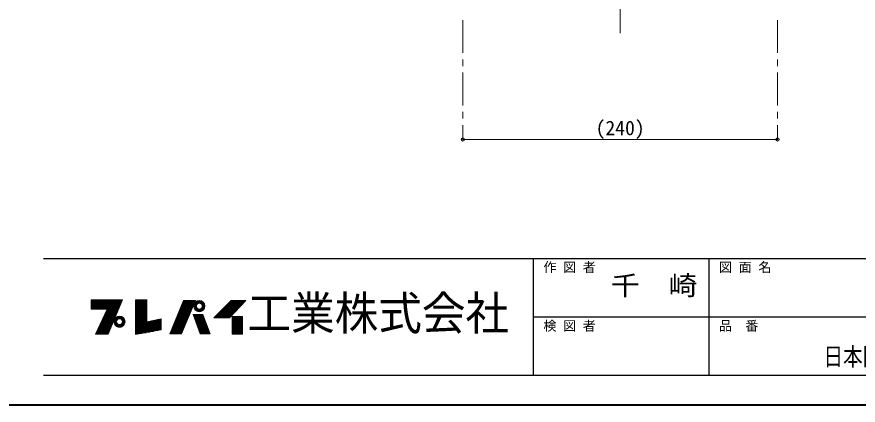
# Model space of a CAD drawing. Units: millimetres at full size, sheet at 1:5; details may follow other scales. Extents: x -1040 to 985, y -707 to 698.
# Drawn here: x -48 to 594, y -707 to -411 of the extents above; entities that cross this region are included whole.
import ezdxf
from ezdxf.enums import TextEntityAlignment as Align

# ---------------------------------------------------------------- set-up
doc = ezdxf.new("R2010")
doc.units = ezdxf.units.MM
doc.header["$LTSCALE"] = 5
doc.header["$PDMODE"] = 32
doc.header["$PDSIZE"] = 2.5
doc.linetypes.add('CHAIN1', pattern=[8, 5, -1, 1, -1])
doc.layers.add('0-0____1', color=7, linetype='Continuous', lineweight=18)
doc.styles.add('ＭＳ ゴシック', font='')
doc.styles.get('ＭＳ ゴシック').set_extended_font_data('MS Gothic')

msp = doc.modelspace()

# ---------------------------------------------------------------- linework, layer by layer
at = {"layer": '0-0____1', "color": 4, "linetype": 'CHAIN1', "lineweight": 9}
for p, q in [((412.527, -423.991), (412.527, -100.491)), ((292.527, -413.991), (292.527, -504.991)), ((532.527, -413.991), (532.527, -504.991))]:
    msp.add_line(p, q, dxfattribs=at)
at = {"layer": '0-0____1', "color": 4, "lineweight": 9}
msp.add_line((292.527, -504.991), (532.527, -504.991), dxfattribs=at)
at = {"layer": '0-0____1', "color": 6, "lineweight": 25}
for p, q in [((-27.473, -595.706), (962.527, -595.706)), ((346.456, -684.991), (346.456, -595.706)), ((480.384, -684.991), (480.384, -595.706)), ((962.527, -640.349), (346.456, -640.349)), ((962.527, -684.991), (-27.473, -684.991))]:
    msp.add_line(p, q, dxfattribs=at)
at = {"layer": '0-0____1'}
for p, q in [((8.991, -627.591), (32.696, -627.591)), ((8.991, -627.801), (32.609, -627.801)), ((8.991, -628.116), (32.479, -628.116)), ((8.991, -628.431), (32.348, -628.431)), ((8.991, -628.746), (32.218, -628.746)), ((22.011, -653.421), (32.826, -627.276)), ((42.801, -627.171), (42.801, -653.736)), ((51.516, -627.171), (42.801, -627.171)), ((42.801, -627.591), (51.516, -627.591)), ((42.801, -627.801), (51.516, -627.801)), ((42.801, -628.116), (51.516, -628.116)), ((42.801, -628.431), (51.516, -628.431)), ((42.801, -628.746), (51.516, -628.746)), ((79.446, -627.696), (68.946, -653.211)), ((77.871, -653.211), (88.476, -627.696)), ((79.014, -628.746), (88.04, -628.746)), ((79.144, -628.431), (88.161, -628.431)), ((79.273, -628.116), (88.302, -628.116)), ((79.446, -627.696), (88.476, -627.696)), ((89.06, -628.536), (93.982, -628.536)), ((89.798, -628.116), (93.244, -628.116)), ((114.621, -640.926), (126.906, -627.696)), ((114.726, -628.746), (125.931, -628.746)), ((115.041, -628.431), (126.224, -628.431)), ((115.356, -628.116), (126.516, -628.116)), ((8.991, -629.166), (32.044, -629.166)), ((31.914, -629.481), (8.991, -629.481)), ((8.991, -629.796), (31.784, -629.796)), ((8.991, -630.111), (31.654, -630.111)), ((8.991, -630.426), (31.523, -630.426)), ((8.991, -630.741), (31.393, -630.741)), ((8.991, -630.951), (31.306, -630.951)), ((8.991, -631.371), (31.132, -631.371)), ((8.991, -631.686), (31.002, -631.686)), ((8.991, -632.001), (30.872, -632.001)), ((8.991, -632.316), (30.741, -632.316)), ((8.991, -632.631), (30.611, -632.631)), ((8.991, -632.946), (30.481, -632.946)), ((8.991, -633.261), (30.351, -633.261)), ((8.991, -633.576), (30.22, -633.576)), ((8.991, -633.891), (30.09, -633.891)), ((21.171, -634.311), (8.991, -634.311)), ((12.351, -653.421), (21.171, -634.311)), ((29.482, -635.361), (20.687, -635.361)), ((29.612, -635.046), (20.832, -635.046)), ((29.786, -634.626), (21.026, -634.626)), ((29.916, -634.311), (21.171, -634.311)), ((42.801, -629.166), (51.516, -629.166)), ((42.801, -629.481), (51.516, -629.481)), ((42.801, -629.796), (51.516, -629.796)), ((42.801, -630.111), (51.516, -630.111)), ((42.801, -630.426), (51.516, -630.426)), ((42.801, -630.741), (51.516, -630.741)), ((42.801, -630.951), (51.516, -630.951)), ((42.801, -631.371), (51.516, -631.371)), ((42.801, -631.686), (51.516, -631.686)), ((42.801, -632.001), (51.516, -632.001)), ((42.801, -632.316), (51.516, -632.316)), ((42.801, -632.631), (51.516, -632.631)), ((42.801, -632.946), (51.516, -632.946)), ((42.801, -633.261), (51.516, -633.261)), ((42.801, -633.576), (51.516, -633.576)), ((42.801, -633.891), (51.516, -633.891)), ((42.801, -634.311), (51.516, -634.311)), ((42.801, -634.626), (51.516, -634.626)), ((42.801, -635.046), (51.516, -635.046)), ((42.801, -635.361), (51.516, -635.361)), ((76.292, -635.361), (85.29, -635.361)), ((76.422, -635.046), (85.421, -635.046)), ((76.594, -634.626), (85.596, -634.626)), ((76.724, -634.311), (85.727, -634.311)), ((76.897, -633.891), (85.901, -633.891)), ((77.026, -633.576), (86.032, -633.576)), ((77.156, -633.261), (86.163, -633.261)), ((77.286, -632.946), (86.294, -632.946)), ((77.415, -632.631), (86.425, -632.631)), ((77.556, -632.316), (86.556, -632.316)), ((77.675, -632.001), (86.687, -632.001)), ((77.804, -631.686), (86.818, -631.686)), ((77.934, -631.371), (86.949, -631.371)), ((78.107, -630.951), (87.123, -630.951)), ((78.193, -630.741), (87.211, -630.741)), ((78.323, -630.426), (87.342, -630.426)), ((78.452, -630.111), (87.472, -630.111)), ((78.582, -629.796), (87.603, -629.796)), ((78.712, -629.481), (87.734, -629.481)), ((78.841, -629.166), (87.865, -629.166)), ((87.271, -632.001), (89.271, -632.001)), ((87.292, -631.581), (89.311, -631.581)), ((87.304, -632.526), (89.333, -632.526)), ((87.378, -631.056), (89.479, -631.056)), ((87.403, -633.051), (89.531, -633.051)), ((87.574, -630.426), (89.914, -630.426)), ((87.574, -633.576), (89.914, -633.576)), ((87.769, -630.006), (90.481, -630.006)), ((87.826, -634.101), (90.713, -634.101)), ((88.099, -629.481), (94.944, -629.481)), ((88.179, -634.626), (94.864, -634.626)), ((88.452, -629.061), (94.59, -629.061)), ((88.556, -635.046), (94.486, -635.046)), ((95.216, -634.101), (92.329, -634.101)), ((95.274, -630.006), (92.562, -630.006)), ((95.469, -630.426), (93.128, -630.426)), ((95.469, -633.576), (93.128, -633.576)), ((95.639, -633.051), (93.511, -633.051)), ((95.665, -631.056), (93.563, -631.056)), ((95.739, -632.526), (93.709, -632.526)), ((95.75, -631.581), (93.732, -631.581)), ((93.771, -632.001), (95.771, -632.001)), ((108.111, -635.361), (119.789, -635.361)), ((108.426, -635.046), (120.081, -635.046)), ((108.846, -634.626), (120.471, -634.626)), ((109.161, -634.311), (120.764, -634.311)), ((109.581, -633.891), (121.154, -633.891)), ((109.896, -633.576), (121.446, -633.576)), ((110.211, -633.261), (121.739, -633.261)), ((110.526, -632.946), (122.031, -632.946)), ((110.841, -632.631), (122.324, -632.631)), ((111.156, -632.316), (122.616, -632.316)), ((111.471, -632.001), (122.909, -632.001)), ((111.786, -631.686), (123.231, -631.686)), ((112.101, -631.371), (123.494, -631.371)), ((112.521, -630.951), (123.884, -630.951)), ((112.731, -630.741), (124.079, -630.741)), ((113.046, -630.426), (124.371, -630.426)), ((113.361, -630.111), (124.664, -630.111)), ((113.676, -629.796), (124.956, -629.796)), ((113.991, -629.481), (125.249, -629.481)), ((114.306, -629.166), (125.541, -629.166)), ((26.832, -641.766), (17.73, -641.766)), ((27.006, -641.346), (17.924, -641.346)), ((27.223, -640.821), (18.167, -640.821)), ((18.36, -640.401), (27.397, -640.401)), ((27.614, -639.876), (18.603, -639.876)), ((27.831, -639.351), (18.845, -639.351)), ((28.005, -638.931), (19.039, -638.931)), ((19.281, -638.406), (28.222, -638.406)), ((28.396, -637.986), (19.475, -637.986)), ((28.57, -637.566), (19.701, -637.566)), ((19.911, -637.041), (28.787, -637.041)), ((28.961, -636.621), (20.105, -636.621)), ((29.178, -636.096), (20.347, -636.096)), ((29.308, -635.781), (20.493, -635.781)), ((26.926, -641.766), (29.813, -641.766)), ((27.199, -641.346), (34.044, -641.346)), ((27.656, -640.821), (33.586, -640.821)), ((28.16, -640.401), (33.082, -640.401)), ((29.158, -639.876), (32.085, -639.876)), ((34.316, -641.766), (31.429, -641.766)), ((42.801, -635.781), (51.516, -635.781)), ((42.801, -636.096), (51.516, -636.096)), ((42.801, -636.621), (51.516, -636.621)), ((42.801, -637.041), (51.516, -637.041)), ((42.801, -637.566), (51.516, -637.566)), ((42.801, -637.986), (51.516, -637.986)), ((42.801, -638.406), (51.516, -638.406)), ((42.801, -638.931), (51.516, -638.931)), ((42.801, -639.351), (51.516, -639.351)), ((42.801, -639.876), (51.516, -639.876)), ((42.801, -640.401), (51.516, -640.401)), ((42.801, -640.821), (51.516, -640.821)), ((42.801, -641.346), (51.516, -641.346)), ((42.801, -641.766), (51.516, -641.766)), ((73.656, -641.766), (82.628, -641.766)), ((73.829, -641.346), (82.803, -641.346)), ((74.045, -640.821), (83.021, -640.821)), ((74.218, -640.401), (83.196, -640.401)), ((74.434, -639.876), (83.414, -639.876)), ((74.65, -639.351), (83.632, -639.351)), ((74.826, -638.931), (83.807, -638.931)), ((75.036, -638.406), (84.025, -638.406)), ((75.212, -637.986), (84.199, -637.986)), ((75.385, -637.566), (84.374, -637.566)), ((75.601, -637.041), (84.592, -637.041)), ((75.773, -636.621), (84.767, -636.621)), ((75.989, -636.096), (84.985, -636.096)), ((76.119, -635.781), (85.116, -635.781)), ((86.938, -638.406), (94.29, -638.406)), ((87.12, -638.931), (94.484, -638.931)), ((87.266, -639.351), (94.638, -639.351)), ((87.449, -639.876), (94.832, -639.876)), ((87.631, -640.401), (95.026, -640.401)), ((87.777, -640.821), (95.181, -640.821)), ((87.959, -641.346), (95.374, -641.346)), ((88.105, -641.766), (95.529, -641.766)), ((89.387, -635.676), (93.656, -635.676)), ((90.384, -636.096), (92.659, -636.096)), ((99.711, -653.106), (94.251, -638.301)), ((102.546, -640.926), (114.621, -640.926)), ((103.071, -640.401), (115.109, -640.401)), ((103.596, -639.876), (115.596, -639.876)), ((104.121, -639.351), (116.084, -639.351)), ((104.541, -638.931), (116.474, -638.931)), ((105.066, -638.406), (116.961, -638.406)), ((105.486, -637.986), (117.351, -637.986)), ((105.906, -637.566), (117.741, -637.566)), ((106.431, -637.041), (118.229, -637.041)), ((106.851, -636.621), (118.619, -636.621)), ((107.376, -636.096), (119.106, -636.096)), ((107.691, -635.781), (119.399, -635.781)), ((116.511, -640.401), (124.491, -640.401)), ((116.511, -640.821), (124.491, -640.821)), ((116.511, -641.346), (124.491, -641.346)), ((116.511, -641.766), (124.491, -641.766)), ((24.27, -647.961), (14.871, -647.961)), ((24.487, -647.436), (15.114, -647.436)), ((24.704, -646.911), (15.356, -646.911)), ((24.878, -646.491), (15.55, -646.491)), ((25.095, -645.966), (15.792, -645.966)), ((25.312, -645.441), (16.034, -645.441)), ((25.573, -644.811), (16.341, -644.811)), ((25.747, -644.391), (16.519, -644.391)), ((25.964, -643.866), (16.761, -643.866)), ((16.955, -643.446), (26.137, -643.446)), ((26.355, -642.921), (17.197, -642.921)), ((26.615, -642.291), (17.488, -642.291)), ((26.371, -643.866), (28.371, -643.866)), ((26.392, -643.446), (28.411, -643.446)), ((26.404, -644.391), (28.433, -644.391)), ((26.478, -642.921), (28.579, -642.921)), ((26.478, -644.811), (28.579, -644.811)), ((26.674, -642.291), (29.014, -642.291)), ((26.674, -645.441), (29.014, -645.441)), ((26.926, -645.966), (29.813, -645.966)), ((27.279, -646.491), (33.964, -646.491)), ((27.656, -646.911), (33.586, -646.911)), ((28.315, -647.436), (32.927, -647.436)), ((29.484, -647.961), (31.759, -647.961)), ((34.316, -645.966), (31.429, -645.966)), ((34.569, -642.291), (32.228, -642.291)), ((34.569, -645.441), (32.228, -645.441)), ((34.765, -642.921), (32.663, -642.921)), ((34.765, -644.811), (32.663, -644.811)), ((34.839, -644.391), (32.809, -644.391)), ((34.85, -643.446), (32.832, -643.446)), ((32.871, -643.866), (34.871, -643.866)), ((42.801, -642.291), (51.516, -642.291)), ((42.801, -642.921), (51.516, -642.921)), ((42.801, -643.446), (51.516, -643.446)), ((42.801, -643.866), (51.516, -643.866)), ((42.801, -644.391), (62.331, -644.391)), ((42.801, -644.811), (62.331, -644.811)), ((42.801, -645.441), (62.331, -645.441)), ((42.801, -645.966), (62.331, -645.966)), ((42.801, -646.491), (62.331, -646.491)), ((42.801, -646.911), (62.331, -646.911)), ((42.801, -647.436), (62.331, -647.436)), ((42.801, -647.961), (62.331, -647.961)), ((62.331, -643.866), (52.457, -643.866)), ((62.331, -643.446), (54.338, -643.446)), ((62.331, -642.921), (56.689, -642.921)), ((62.331, -642.291), (59.51, -642.291)), ((71.107, -647.961), (80.053, -647.961)), ((71.323, -647.436), (80.272, -647.436)), ((71.539, -646.911), (80.49, -646.911)), ((71.712, -646.491), (80.664, -646.491)), ((71.928, -645.966), (80.883, -645.966)), ((72.144, -645.441), (81.101, -645.441)), ((72.403, -644.811), (81.363, -644.811)), ((72.576, -644.391), (81.537, -644.391)), ((72.792, -643.866), (81.756, -643.866)), ((72.965, -643.446), (81.93, -643.446)), ((73.181, -642.921), (82.148, -642.921)), ((73.44, -642.291), (82.41, -642.291)), ((88.288, -642.291), (95.723, -642.291)), ((88.507, -642.921), (95.955, -642.921)), ((88.689, -643.446), (96.149, -643.446)), ((88.835, -643.866), (96.304, -643.866)), ((89.018, -644.391), (96.497, -644.391)), ((89.164, -644.811), (96.652, -644.811)), ((89.383, -645.441), (96.884, -645.441)), ((89.565, -645.966), (97.078, -645.966)), ((89.736, -646.491), (97.272, -646.491)), ((89.893, -646.911), (97.427, -646.911)), ((90.076, -647.436), (97.62, -647.436)), ((90.258, -647.961), (97.814, -647.961)), ((116.511, -642.291), (124.491, -642.291)), ((116.511, -642.921), (124.491, -642.921)), ((116.511, -643.446), (124.491, -643.446)), ((116.511, -643.866), (124.491, -643.866)), ((116.511, -644.391), (124.491, -644.391)), ((116.511, -644.811), (124.491, -644.811)), ((116.511, -645.441), (124.491, -645.441)), ((116.511, -645.966), (124.491, -645.966)), ((116.511, -646.491), (124.491, -646.491)), ((116.511, -646.911), (124.491, -646.911)), ((116.511, -647.436), (124.491, -647.436)), ((116.511, -647.961), (124.491, -647.961)), ((12.351, -653.421), (22.011, -653.421)), ((22.228, -652.896), (12.594, -652.896)), ((22.489, -652.266), (12.884, -652.266)), ((22.706, -651.741), (13.127, -651.741)), ((22.923, -651.216), (13.369, -651.216)), ((23.184, -650.586), (13.66, -650.586)), ((23.401, -650.061), (13.902, -650.061)), ((23.662, -649.431), (14.193, -649.431)), ((23.835, -649.011), (14.387, -649.011)), ((24.053, -648.486), (14.629, -648.486)), ((42.801, -648.486), (62.331, -648.486)), ((42.801, -649.011), (62.331, -649.011)), ((42.801, -649.431), (62.331, -649.431)), ((42.801, -650.061), (62.331, -650.061)), ((42.801, -650.586), (60.034, -650.586)), ((42.801, -651.216), (56.587, -651.216)), ((42.801, -651.741), (53.715, -651.741)), ((42.801, -652.266), (50.843, -652.266)), ((42.801, -652.896), (47.397, -652.896)), ((77.871, -653.211), (68.946, -653.211)), ((69.076, -652.896), (78.002, -652.896)), ((69.335, -652.266), (78.264, -652.266)), ((69.551, -651.741), (78.482, -651.741)), ((69.767, -651.216), (78.7, -651.216)), ((70.026, -650.586), (78.962, -650.586)), ((70.243, -650.061), (79.18, -650.061)), ((70.502, -649.431), (79.442, -649.431)), ((70.675, -649.011), (79.617, -649.011)), ((70.891, -648.486), (79.835, -648.486)), ((90.441, -648.486), (98.007, -648.486)), ((90.623, -649.011), (98.201, -649.011)), ((90.769, -649.431), (98.356, -649.431)), ((90.988, -650.061), (98.588, -650.061)), ((91.206, -650.586), (98.782, -650.586)), ((91.389, -651.216), (99.014, -651.216)), ((91.572, -651.741), (99.208, -651.741)), ((91.754, -652.266), (99.401, -652.266)), ((91.973, -652.896), (99.634, -652.896)), ((92.046, -653.106), (99.711, -653.106)), ((116.511, -648.486), (124.491, -648.486)), ((116.511, -649.011), (124.491, -649.011)), ((116.511, -649.431), (124.491, -649.431)), ((116.511, -650.061), (124.491, -650.061)), ((116.511, -650.586), (124.491, -650.586)), ((116.511, -651.216), (124.491, -651.216)), ((116.511, -651.741), (124.491, -651.741)), ((116.511, -652.266), (124.491, -652.266)), ((116.511, -652.896), (124.491, -652.896))]:
    msp.add_line(p, q, dxfattribs=at)
at = {"layer": '0-0____1', "color": 1, "lineweight": 40}
msp.add_line((985.027, -707.491), (-1039.973, -707.491), dxfattribs=at)
at = {"layer": '0-0____1'}
for points in [[(8.991, -634.311), (8.991, -627.276), (32.826, -627.276)], [(42.801, -653.736), (62.331, -650.166), (62.331, -641.661), (51.516, -644.076), (51.516, -627.171)], [(102.546, -640.926), (115.776, -627.696), (126.906, -627.696)], [(92.046, -653.106), (86.901, -638.301), (94.251, -638.301)]]:
    msp.add_lwpolyline(points, dxfattribs=at)
msp.add_lwpolyline([(116.511, -639.876), (116.511, -653.421), (124.491, -653.421), (124.491, -639.876)], close=True, dxfattribs=at)
for centre, radius in [((91.521, -632.001), 4.25), ((91.521, -632.001), 2.25), ((30.621, -643.866), 4.25), ((30.621, -643.866), 2.25)]:
    msp.add_circle(centre, radius, dxfattribs=at)
at = {"layer": '0-0____1', "color": 1}
for p in [(292.527, -504.991), (532.527, -504.991)]:
    msp.add_point(p, dxfattribs=at)

# ---------------------------------------------------------------- texts
at = {"layer": '0-0____1', "style": 'ＭＳ ゴシック'}
for s, height, p in [('(240)', 11, (393.777, -504.991)), ('作 図 者', 7.331, (353.956, -608.206)), ('図 面 名', 7.331, (487.884, -608.206)), ('検 図 者', 7.331, (353.956, -652.849)), ('品\u3000番', 7.331, (487.884, -652.849))]:
    msp.add_text(s, height=height, dxfattribs=at).set_placement(p, align=Align.BOTTOM_LEFT)
for s, height, width, p in [('千\u3000崎', 14.66, 1.1, (405.384, -628.027)), ('工業株式会社', 25.66, 0.95, (128.241, -657.849)), ('日本阻集器工業会認定品', 13.75, 0.8, (567.527, -681.42))]:
    msp.add_text(s, height=height, dxfattribs=dict(at, width=width)).set_placement(p, align=Align.BOTTOM_LEFT)

doc.saveas('drawing.dxf')
